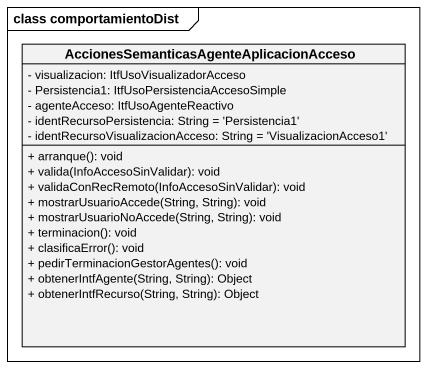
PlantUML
@startuml
mainframe class comportamientoDist
hide circle
hide empty members
skinparam classAttributeIconSize 0
class "AccionesSemanticasAgenteAplicacionAcceso" as AccionesSemanticasAgenteApli {
  - visualizacion: ItfUsoVisualizadorAcceso
  - Persistencia1: ItfUsoPersistenciaAccesoSimple
  - agenteAcceso: ItfUsoAgenteReactivo
  - identRecursoPersistencia: String = 'Persistencia1'
  - identRecursoVisualizacionAcceso: String = 'VisualizacionAcceso1'
  + arranque(): void
  + valida(InfoAccesoSinValidar): void
  + validaConRecRemoto(InfoAccesoSinValidar): void
  + mostrarUsuarioAccede(String, String): void
  + mostrarUsuarioNoAccede(String, String): void
  + terminacion(): void
  + clasificaError(): void
  + pedirTerminacionGestorAgentes(): void
  + obtenerIntfAgente(String, String): Object
  + obtenerIntfRecurso(String, String): Object
}
@enduml
